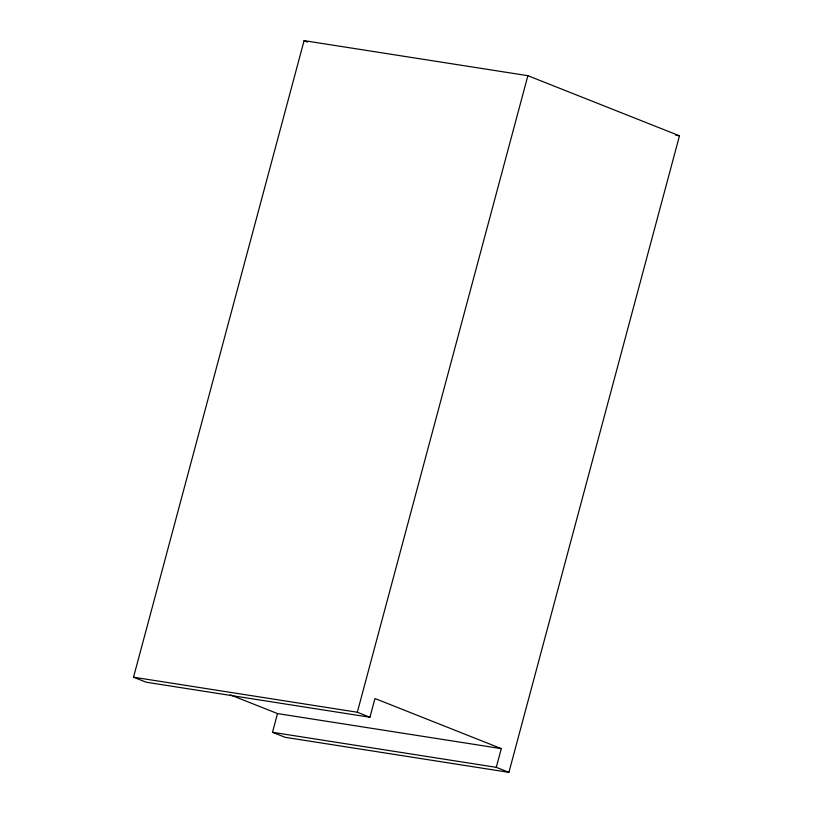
<?xml version="1.0" encoding="UTF-8"?>
<svg xmlns="http://www.w3.org/2000/svg" width="813" height="813" viewBox="0 0 813 813"><rect width="100%" height="100%" fill="white"/><g stroke="black" fill="none" stroke-linecap="round" stroke-linejoin="round"><path stroke-width="1.22" d="M508.918 772.35L496.286 767.34L501.296 748.621L374.966 698.519L369.945 717.249L146.157 682.209L133.525 677.199L304.082 40.65L527.881 75.69L679.475 135.801L508.918 772.35L285.119 737.31L272.487 732.3L277.507 713.58L230.282 694.851M369.945 717.249L357.314 712.239L527.881 75.69M675.725 135.222L679.475 135.801M133.525 677.199L357.314 712.239M277.507 713.58L501.296 748.621M272.487 732.3L496.286 767.34M304.082 40.65L307.609 42.052"/></g></svg>
